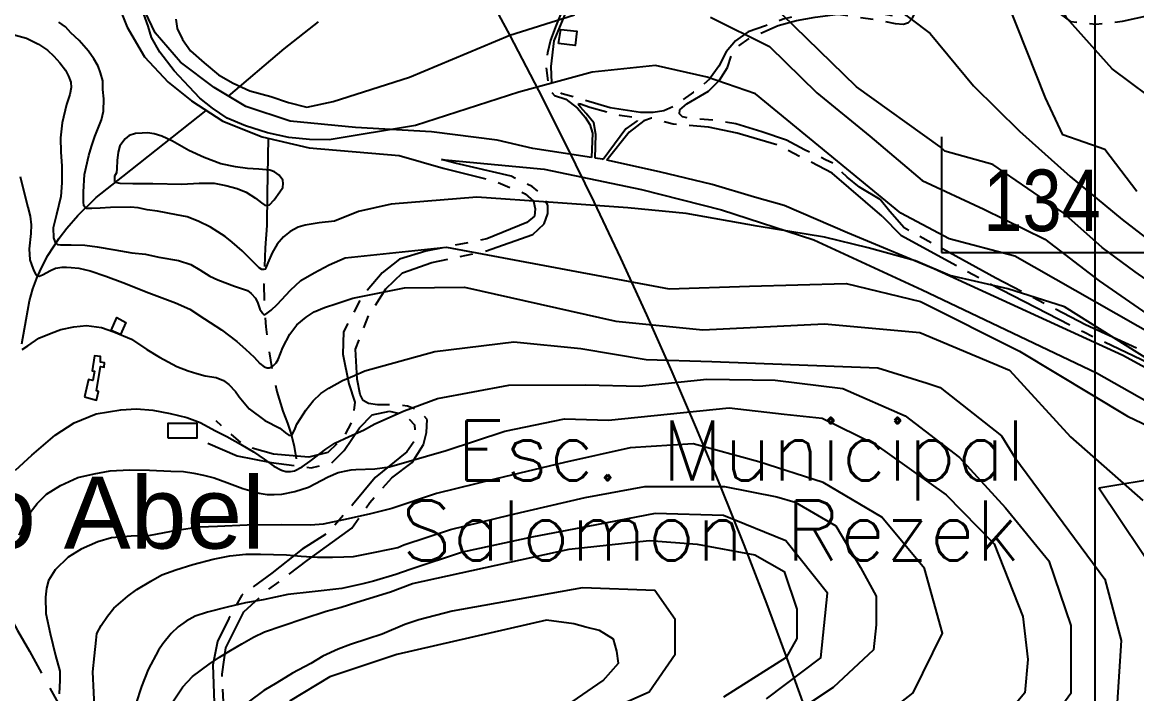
# Model space of a CAD drawing. Header units: millimetres. Extents: x 548366 to 1117317, y 7446967 to 14899125.
# Drawn here: x 556733 to 557384, y 7456425 to 7456818 of the extents above; entities that cross this region are included whole.
import ezdxf
from ezdxf.enums import TextEntityAlignment as Align

# ---------------------------------------------------------------- set-up
doc = ezdxf.new("R2010")
doc.units = ezdxf.units.MM
doc.header["$MEASUREMENT"] = 0
doc.linetypes.add('ESTR-TERRA', pattern=[1, 0.7, -0.1, 0.1, -0.1])
doc.linetypes.add('RIO_PERIODICO', pattern=[5.8, 3, -0.4, 0.4, -0.4, 0.4, -0.4, 0.4, -0.4])
for name, color, linetype in [('AUTO_ESTRADA', 224, 'Continuous'), ('CURVA_INTERMEDIÁRIA', 32, 'Continuous'), ('CURVA_MESTRA', 36, 'Continuous'), ('EDIFICAÇÃO', 7, 'Continuous'), ('MALHA_TM', 8, 'Continuous'), ('RADIAIS', 222, 'Continuous'), ('RIO_PERIÓDICO', 4, 'RIO_PERIODICO'), ('RIO_PERMANENTE', 4, 'Continuous'), ('RUA_PAV_S_MEIO_FIO', 2, 'ESTR-TERRA'), ('RUA_S_PAV', 2, 'ESTR-TERRA'), ('TXT_TOPÔNIMOS_1', 2, 'Continuous')]:
    doc.layers.add(name, color=color, linetype=linetype)
doc.styles.add('ar_n', font='ARIALN.TTF', dxfattribs={"height": 30})
doc.styles.add('ARIAL', font='ARIAL.TTF')
doc.styles.add('ROMANS', font='romans.shx')

# ---------------------------------------------------------------- blocks, each defined once
blk = doc.blocks.new('escola')
for p, q in [((14, 28), (14, 78)), ((35.89, 68.04), (14, 78)), ((14, 51), (35.89, 68.04))]:
    blk.add_line(p, q)
blk.add_lwpolyline([(0, 0), (28, 0), (28, 28), (0, 28)], close=True)

msp = doc.modelspace()

# ---------------------------------------------------------------- linework, layer by layer
at = {"layer": 'AUTO_ESTRADA', "ltscale": 2.5, "flags": 128}
for points in [[(557065.61, 7456738.9), (557031.29, 7456744.1), (557010.3, 7456749.03), (556972.03, 7456753.96), (556927.58, 7456756.43), (556889.31, 7456760.12), (556863.39, 7456768.75), (556844.87, 7456779.85), (556825.12, 7456794.65), (556810.3, 7456811.91), (556800.42, 7456832.87), (556794.25, 7456860), (556796.37, 7456881.93), (556803.77, 7456917.69), (556861.8, 7457075.51), (556917.35, 7457235.8), (556981.67, 7457415.39)], [(556964.27, 7457408.77), (556881.41, 7457168.84), (556850.21, 7457083.61), (556784.86, 7456903.11), (556781.19, 7456871.03), (556782.11, 7456857.29), (556784.86, 7456838.04), (556794.04, 7456815.13), (556804.13, 7456797.72), (556817.89, 7456783.06), (556831.66, 7456772.06), (556850.01, 7456760.15), (556872.95, 7456750.99), (556900.47, 7456744.57), (556953.07, 7456740)], [(557072.41, 7456737.84), (557072.03, 7456737.93), (557067.63, 7456738.59)], [(556977.91, 7456737.74), (557037.87, 7456732.08), (557094.75, 7456720.17), (557141.55, 7456708.25), (557195.68, 7456690.84), (557258.99, 7456661.52), (557360.84, 7456612.95), (557445.25, 7456565.3), (557459.94, 7456551.55), (557485.63, 7456519.48), (557491.92, 7456505.86), (557497.24, 7456486.26), (557499.08, 7456463.35), (557498.16, 7456436.77), (557493.57, 7456414.78), (557480.73, 7456385.45), (557461.46, 7456360.71), (557444.03, 7456343.3), (557426.59, 7456333.22), (557407.66, 7456326.41)], [(557425.11, 7456596.65), (557376.25, 7456623.06), (557265.85, 7456673.81), (557215.23, 7456694.78), (557178.2, 7456710.8), (557160.91, 7456715.74), (557136.22, 7456723.13), (557105.36, 7456730.53), (557074.6, 7456737.36)]]:
    msp.add_lwpolyline(points, dxfattribs=at)
at = {"layer": 'CURVA_INTERMEDIÁRIA'}
for points, elevation in [([(557401.57, 7456767.3), (557370.03, 7456790.79), (557343.48, 7456820.47), (557337.32, 7456832.11), (557318.62, 7456866.9), (557297.24, 7456900.19), (557260.84, 7456914.22), (557224.22, 7456929.89), (557188.26, 7456946.05), (557150.74, 7456954.4), (557124, 7456978.5), (557140.01, 7457013.13), (557158.16, 7457046.72), (557174.07, 7457080.58), (557176.05, 7457100.12), (557185.52, 7457138.78), (557177.61, 7457176.65), (557179.19, 7457214.27), (557190.02, 7457252.06), (557192.88, 7457270.27), (557205.18, 7457306.28), (557240.6, 7457324.47)], 30), ([(557384.52, 7456718.98), (557365.74, 7456743.52), (557341.18, 7456752.18), (557331.06, 7456773.83), (557303.61, 7456843.11)], 40), ([(557405.43, 7456656.93), (557383.45, 7456672.13), (557364.24, 7456686.27), (557341.21, 7456706.74), (557300.28, 7456734.88), (557272.14, 7456742.55), (557269.58, 7456745.11), (557220.55, 7456780.29), (557169.81, 7456829.54)], 60), ([(557396.43, 7456633.91), (557313.07, 7456681.16), (557274.7, 7456691.39), (557246.45, 7456706.36), (557161.48, 7456776.07), (557133.23, 7456785.81), (557103.02, 7456792.62), (557065.99, 7456788.73), (557023.12, 7456777.05), (556962.71, 7456757.58), (556912.04, 7456749.28), (556900.69, 7456749.45), (556888.52, 7456750.63), (556875.99, 7456753.34), (556863.15, 7456757.41), (556852.4, 7456761.89), (556843.84, 7456767.74), (556836.49, 7456773.55), (556830.33, 7456780.23), (556821.56, 7456789.51), (556813, 7456800.57), (556808.3, 7456809.02), (556806.3, 7456815.78), (556803.69, 7456822.66)], 80), ([(557393.04, 7456619.7), (557342.26, 7456651.51), (557309.15, 7456662.17), (557275.12, 7456669.92), (557255.13, 7456678.57), (557227.44, 7456686.01), (557201.88, 7456692.4), (557162.47, 7456698.78), (557120.93, 7456706.23), (557086.85, 7456709.42), (557043.18, 7456712.61), (556998.45, 7456715.8), (556948.39, 7456711.55), (556929.21, 7456707.29), (556915.34, 7456701.7), (556906.24, 7456700.63), (556898.02, 7456699.35), (556893.91, 7456698.28), (556889.31, 7456695.74), (556885.49, 7456692.51), (556881.67, 7456688.21), (556878.74, 7456683.22), (556876.29, 7456677.25), (556875.16, 7456674.42), (556874.86, 7456673.64), (556873.88, 7456673.35), (556872.71, 7456673.44), (556871.14, 7456674.42), (556866.84, 7456678.73), (556861.26, 7456684.4), (556855.39, 7456689.48), (556851.28, 7456692.71), (556842.71, 7456698.24), (556835.57, 7456701.66), (556829.11, 7456704.2), (556822.75, 7456705.38), (556811.79, 7456707.53), (556805.72, 7456708.41), (556800.44, 7456709.48), (556796.03, 7456709.97), (556784.19, 7456709.68), (556778.18, 7456709.29), (556773.39, 7456709.09), (556770.45, 7456709.09), (556769.37, 7456709.68), (556768.59, 7456710.75), (556768.49, 7456713), (556768.49, 7456718.77), (556769.08, 7456728.94), (556771.62, 7456740.07), (556773.19, 7456745.35), (556775.05, 7456751.22), (556777.5, 7456757.09), (556778.96, 7456761), (556780.14, 7456765.99), (556780.43, 7456773.32), (556779.85, 7456778.68), (556779.75, 7456783.76), (556778.48, 7456788.36), (556777.01, 7456792.37), (556774.56, 7456796.67), (556771.43, 7456801.17), (556765.95, 7456807.33), (556761.12, 7456811.88), (556757.99, 7456815.4), (556753.97, 7456818.14)], 90), ([(556822.4, 7456819.84), (556823.25, 7456814.36), (556826.38, 7456807.89), (556830.97, 7456801.32), (556839.01, 7456794.22), (556847.47, 7456787.34), (556855.96, 7456782.37), (556865.78, 7456777.99), (556877.99, 7456774.55), (556888.43, 7456771), (556898.98, 7456768.29), (556914.39, 7456771.74), (556959.05, 7456785.82), (557017.72, 7456810.41), (557055.7, 7456822.29)], 70), ([(557135.24, 7456820.94), (557169.76, 7456803.85), (557197.45, 7456776.65), (557228.41, 7456751.33), (557258.9, 7456725.46), (557295.04, 7456708.75), (557330.79, 7456691.08), (557362.56, 7456666.78), (557395.42, 7456644.08)], 70), ([(556802.71, 7456753.15), (556798.9, 7456752.87), (556795.23, 7456751.74), (556792.84, 7456749.91), (556789.73, 7456745.82), (556788.75, 7456742.02), (556788.18, 7456737.08), (556788.04, 7456732.57), (556787.76, 7456730.04), (556786.63, 7456728.06), (556786.49, 7456726.66), (556786.63, 7456724.96), (556787.05, 7456724.4), (556789.73, 7456723.84), (556797.21, 7456723.7), (556809.06, 7456723.7), (556825.98, 7456723.27), (556836.13, 7456723.84), (556844.88, 7456723.84), (556851.77, 7456722.51), (556858.41, 7456720.72), (556863.65, 7456718.68), (556869.02, 7456715.23), (556872.6, 7456712.42), (556874.51, 7456711.02), (556875.54, 7456710.76), (556877.2, 7456711.28), (556879.88, 7456714.08), (556883.2, 7456718.94), (556884.95, 7456721.45), (556885.28, 7456723.66), (556884.95, 7456725.75), (556882.86, 7456728.5), (556880.1, 7456730.59), (556877.35, 7456731.47), (556870.96, 7456732.02), (556864.34, 7456732.58), (556857.29, 7456733.46), (556848.81, 7456735.22), (556839, 7456738.96), (556829.96, 7456742.93), (556820.55, 7456748.47), (556814.27, 7456751.44), (556809.86, 7456752.77), (556805.89, 7456753.32), (556802.71, 7456753.15)], 80), ([(556731.46, 7456727.78), (556733.91, 7456717.52), (556735.96, 7456709.89), (556737.24, 7456704.7), (556737.92, 7456699.52), (556737.73, 7456694.56), (556736.75, 7456685.56), (556737.04, 7456679.11), (556738.02, 7456676.37), (556739.39, 7456672.56), (556740.86, 7456670.21), (556741.16, 7456669.72), (556742.53, 7456669.52), (556744.48, 7456670.31), (556749.08, 7456672.75), (556752.02, 7456674.12), (556755.93, 7456674.8), (556758.58, 7456674.8), (556761.22, 7456674.61), (556765.72, 7456674.12), (556772.28, 7456672.56), (556781.55, 7456669.48), (556791.43, 7456665.77), (556806.7, 7456659.7), (556822.16, 7456654.03), (556830.58, 7456650.32), (556839.14, 7456644.68), (556849.12, 7456638.23), (556858.13, 7456631.28), (556863.12, 7456626.78), (556868.3, 7456622.09), (556871.53, 7456618.37), (556874.08, 7456616.61), (556875.94, 7456615.93), (556877.11, 7456615.93), (556878.19, 7456616.32), (556879.56, 7456617.3), (556881.12, 7456618.76), (556882.26, 7456620.76), (556885.1, 7456627.8), (556889.21, 7456635.63), (556893.22, 7456641.1), (556898.61, 7456645.5), (556903.4, 7456648.73), (556909.47, 7456651.18), (556916.52, 7456653.62), (556925.91, 7456656.65), (556956.17, 7456662.65), (556991.36, 7456663.06), (557079.89, 7456643.28), (557130.67, 7456638.2), (557201.76, 7456641.59), (557257.63, 7456636.51), (557310.1, 7456614.5), (557345.65, 7456575.57), (557387.97, 7456538.33)], 110), ([(556732.61, 7456626.61), (556735.94, 7456628.86), (556742.3, 7456633.35), (556749.62, 7456636.19), (556755.1, 7456638.25), (556762.83, 7456639.91), (556770.17, 7456640.69), (556778.88, 7456639.42), (556786.22, 7456636.97), (556796.59, 7456632.67), (556805.5, 7456626.71), (556812.9, 7456622.17), (556822.98, 7456616.79), (556829.73, 7456614.25), (556834.73, 7456612.59), (556839.62, 7456611.31), (556845.98, 7456610.24), (556850.29, 7456608.58), (556853.42, 7456606.23), (556857.33, 7456602.12), (556859.52, 7456599.03), (556865.3, 7456591.9), (556874.5, 7456585.15), (556883.31, 7456580.75), (556886.63, 7456577.91), (556888.59, 7456576.54), (556889.77, 7456576.35), (556890.35, 7456576.64), (556891.33, 7456578.3), (556892.31, 7456580.55), (556893.29, 7456583), (556895.44, 7456586.32), (556898.57, 7456591.11), (556902.85, 7456596.61), (556907.35, 7456600.92), (556911.85, 7456604.14), (556919.88, 7456608.54), (556927.02, 7456611.48), (556933.09, 7456614.22), (556973.84, 7456625.44), (557020.12, 7456631.14), (557059.36, 7456627.33), (557097.62, 7456620.76), (557135.88, 7456619.56), (557233.03, 7456615.98), (557261.91, 7456606.96), (557269.58, 7456604.41), (557305.4, 7456576.26), (557313.07, 7456563.47), (557365.74, 7456492.39), (557375.31, 7456456.57), (557372.32, 7456408.21)], 120), ([(556728.68, 7456556.13), (556738.31, 7456564.91), (556751.82, 7456576.55), (556763.07, 7456583.69), (556775.9, 7456589.06), (556790.27, 7456591.42), (556799.37, 7456591.91), (556809.06, 7456591.12), (556819.04, 7456589.17), (556828.83, 7456586.92), (556836.66, 7456583.98), (556845.72, 7456579.06), (556852.28, 7456575.84), (556860.31, 7456571.24), (556867.94, 7456566.74), (556874.2, 7456562.54), (556879.68, 7456558.53), (556884.19, 7456556.08), (556886.83, 7456555.4), (556889.47, 7456555.4), (556891.82, 7456555.69), (556896.42, 7456558.04), (556901.02, 7456561.36), (556910.12, 7456568.31), (556915.41, 7456571.93), (556923.91, 7456575.77), (556932.23, 7456579.49), (556938.79, 7456583.1), (556955.94, 7456590.72), (556975.45, 7456598.03), (557017.13, 7456605.88), (557062.23, 7456606.08), (557093.57, 7456605.28), (557132.99, 7456609.29), (557172.96, 7456608.74), (557212.48, 7456603.85), (557249.01, 7456587.81), (557280.72, 7456563.55), (557307.67, 7456534.08), (557333.03, 7456503.16), (557345.9, 7456465.32), (557346, 7456425.55), (557321.85, 7456392.58)], 130), ([(556730.76, 7456518.09), (556735.27, 7456528.75), (556741.43, 7456536.57), (556746.72, 7456542.05), (556754.94, 7456547.13), (556765.19, 7456551.85), (556774.59, 7456554), (556784.08, 7456555.67), (556795.43, 7456556.35), (556806.98, 7456556.15), (556819.57, 7456555.47), (556827, 7456555.28), (556833.07, 7456554.4), (556838.65, 7456553.12), (556844.91, 7456551.56), (556852.25, 7456548.82), (556861.65, 7456545.4), (556871.1, 7456542.72), (556875.8, 7456541.84), (556880, 7456541.84), (556884.51, 7456542.04), (556892.04, 7456543.6), (556899.97, 7456546.24), (556911.62, 7456552.21), (556917.39, 7456554.75), (556922.97, 7456555.92), (556924.93, 7456556.31), (556927.76, 7456556.41), (556938.92, 7456556.9), (556947.34, 7456557.98), (556980.63, 7456567.53), (557014.87, 7456578.93), (557049.83, 7456586.06), (557075.51, 7456585.34), (557146.14, 7456592.47), (557178.24, 7456588.91), (557200.51, 7456586.5), (557231.11, 7456571.5), (557273.03, 7456541.68), (557301.17, 7456513), (557317.82, 7456470.56), (557320.69, 7456445.33), (557318.97, 7456425.83), (557296.45, 7456398.74)], 140), ([(556775.33, 7456409.12), (556774.45, 7456426.04), (556773.87, 7456438.24), (556774.94, 7456447.44), (556775.82, 7456456.63), (556776.31, 7456460.64), (556778.86, 7456465.23), (556782.48, 7456470.81), (556786.1, 7456475.31), (556794.47, 7456482.33), (556799.56, 7456486.34), (556807.78, 7456491.23), (556814.34, 7456494.94), (556822.36, 7456497.88), (556832.44, 7456500.91), (556844.19, 7456504.14), (556853.98, 7456506.09), (556863.36, 7456506.97), (556871.97, 7456507.07), (556887.24, 7456506.68), (556895.85, 7456505.8), (556905.34, 7456505.31), (556914.15, 7456505.21), (556920.71, 7456505.41), (556926.45, 7456505.69), (556937.12, 7456507.84), (556948.57, 7456510.09), (556952.29, 7456510.88), (556955.81, 7456512.44), (556983.02, 7456521.42), (557018.15, 7456529.93), (557061.8, 7456540.03), (557096.81, 7456546.54), (557143.44, 7456546.54), (557174.02, 7456540.43), (557184.72, 7456537.38), (557208.42, 7456523.63), (557222.94, 7456499.19), (557232.12, 7456482.39), (557232.12, 7456465.59), (557230.59, 7456451.09), (557206.89, 7456428.94), (557170.96, 7456405.27)], 160), ([(557167.85, 7456422.48), (557199.65, 7456446.4), (557203.61, 7456484.22), (557179.2, 7456514.78), (557142.68, 7456529.57), (557102.84, 7456530.8), (557063.51, 7456523.16), (557031.61, 7456517.15), (556990.07, 7456508.13), (556959.43, 7456497.97), (556951.11, 7456495.13), (556938.02, 7456491.2), (556931.86, 7456489.54), (556919.53, 7456486.99), (556902.2, 7456484.94), (556887.91, 7456483.47), (556873.53, 7456480.25), (556863.18, 7456478.46), (556852.41, 7456476.01), (556841.06, 7456473.08), (556833.82, 7456470.63), (556828.43, 7456467.89), (556823.83, 7456464.47), (556819.72, 7456460.56), (556814.83, 7456454.5), (556812.37, 7456450.8), (556806.2, 7456439.45), (556802.29, 7456429.68), (556799.06, 7456419.5)], 170), ([(556820.6, 7456420.67), (556826.57, 7456429.37), (556832.25, 7456435.53), (556841.9, 7456442.74), (556847.97, 7456446.75), (556854.33, 7456450.66), (556861.08, 7456454.48), (556867.93, 7456458.39), (556874.39, 7456461.52), (556884.67, 7456465.14), (556897.24, 7456469.39), (556910.36, 7456473.69), (556919.17, 7456476.04), (556928.37, 7456478.97), (556948.04, 7456485.04), (556960.86, 7456489.73), (557052.58, 7456509.94), (557099.35, 7456514.97), (557127.41, 7456512.82), (557161.13, 7456506.57), (557178.28, 7456496.77), (557185.63, 7456474.74), (557185.63, 7456457.61), (557179.51, 7456446.59), (557142.75, 7456423.33)], 180), ([(557053.55, 7456406.12), (557099.26, 7456426.43), (557114.49, 7456448.44), (557114.49, 7456468.75), (557102.64, 7456485.68), (557060.32, 7456487.37), (556984.03, 7456473.73), (556964.65, 7456468.65), (556956.4, 7456465.9), (556943.14, 7456460.25), (556934.69, 7456457.48), (556924.66, 7456454.17), (556917.3, 7456451.5), (556908.49, 7456447.3), (556901.5, 7456443.14), (556890.74, 7456437.49), (556881.52, 7456431.75), (556874, 7456427.3), (556864.78, 7456420.43)], 190)]:
    msp.add_lwpolyline(points, dxfattribs=dict(at, elevation=elevation))
at = {"layer": 'CURVA_MESTRA'}
for points, elevation in [([(557231.84, 7456835.5), (557263.6, 7456811.5), (557289.07, 7456780.92), (557315.98, 7456754.24), (557345.45, 7456727.88), (557375.97, 7456702.75), (557407.46, 7456678.24)], 50), ([(556722.93, 7456811.96), (556735.16, 7456808.73), (556742.06, 7456805.26), (556747.34, 7456801.64), (556751.16, 7456798.22), (556754.68, 7456794.31), (556757.91, 7456790.01), (556759.77, 7456786.48), (556761.05, 7456783.06), (556761.14, 7456779.84), (556760.36, 7456775.73), (556758.6, 7456769.99), (556756.06, 7456759.23), (556754.98, 7456750.43), (556755.17, 7456742.12), (556755.86, 7456734.03), (556755.86, 7456724.16), (556755.27, 7456716.04), (556752.73, 7456705.67), (556750.77, 7456697.88), (556750.97, 7456692.02), (556751.65, 7456689.87), (556752.73, 7456688.4), (556753.22, 7456688.01), (556755.08, 7456687.91), (556761.15, 7456687.81), (556769.17, 7456687.71), (556776.51, 7456686.74), (556786.69, 7456684.88), (556796.64, 7456683.2), (556804.67, 7456682.32), (556812.5, 7456680.66), (556823.95, 7456678.6), (556831.19, 7456676.35), (556836.57, 7456673.23), (556842.25, 7456669.51), (556847.05, 7456667.36), (556856.77, 7456663.78), (556864.3, 7456661.24), (556866.55, 7456659.48), (556869.1, 7456656.64), (556870.37, 7456653.71), (556871.64, 7456650.19), (556873.31, 7456647.65), (556873.89, 7456647.06), (556874.58, 7456646.96), (556875.85, 7456647.94), (556878.2, 7456649.7), (556881.68, 7456652.87), (556889.61, 7456661.28), (556895.48, 7456666.96), (556903.41, 7456671.55), (556912.12, 7456676.25), (556921.42, 7456680.35), (556980.68, 7456686.44), (557110.91, 7456662.09), (557157.88, 7456663.62), (557214.51, 7456665.21), (557257.93, 7456654.69), (557315.83, 7456625.76), (557378.99, 7456587.62), (557412.68, 7456571.64)], 100), ([(557220.32, 7456399.7), (557253.78, 7456425.99), (557270.86, 7456460.73), (557260.31, 7456498.55), (557235.3, 7456528.62), (557201.11, 7456548.86), (557163.35, 7456560.99), (557125.04, 7456571.48), (557088.19, 7456569.22), (557049.73, 7456560.52), (557009.81, 7456551.1), (556974.98, 7456542.4), (556948.74, 7456533.7), (556936.32, 7456530.58), (556923.2, 7456527.64), (556908.72, 7456524.51), (556901.32, 7456523.93), (556884.49, 7456524.22), (556864.23, 7456523.93), (556846.9, 7456523.14), (556836.36, 7456522.75), (556822.85, 7456520.79), (556807.39, 7456517.86), (556796.33, 7456517.57), (556784.88, 7456516.49), (556776.76, 7456514.14), (556767, 7456509.81), (556759.56, 7456505.21), (556751.93, 7456497.78), (556748.01, 7456491.62), (556746.84, 7456487.03), (556746.25, 7456481.84), (556746.35, 7456472.38), (556749, 7456460.54), (556752.13, 7456447.64), (556754.57, 7456438.47), (556754.67, 7456433.38), (556754.28, 7456425.26)], 150)]:
    msp.add_lwpolyline(points, dxfattribs=dict(at, elevation=elevation))
at = {"layer": 'CURVA_MESTRA', "elevation": 200}
msp.add_lwpolyline([(557039.17, 7456468.34), (556951.68, 7456448.26), (556912.46, 7456435.2), (556889.33, 7456421.14), (556875.25, 7456409.09), (556876.25, 7456400.05), (556887.31, 7456391.01), (556901.39, 7456384.99), (556935.59, 7456383.98), (556973.8, 7456388), (557036.15, 7456408.09), (557072.35, 7456433.19), (557081.4, 7456443.24), (557080.4, 7456450.27), (557078.39, 7456457.29), (557070.34, 7456462.32), (557062.3, 7456464.32), (557055.26, 7456466.33)], close=True, dxfattribs=at)
at = {"layer": 'EDIFICAÇÃO', "ltscale": 4}
for points in [[(557046.33, 7456805.6), (557047.59, 7456813.76), (557057, 7456812.71), (557055.96, 7456804.35), (557046.33, 7456805.6)], [(557046.33, 7456805.6), (557047.59, 7456813.76), (557057, 7456812.71), (557055.96, 7456804.35), (557046.33, 7456805.6)], [(556784.67, 7456637.81), (556788.04, 7456645.3), (556793.28, 7456642.49), (556790.1, 7456635.38), (556784.67, 7456637.81)], [(556784.67, 7456637.81), (556788.04, 7456645.3), (556793.28, 7456642.49), (556790.1, 7456635.38), (556784.67, 7456637.81)], [(556769.12, 7456599.07), (556776.05, 7456597.01), (556777.17, 7456602.06), (556776.05, 7456602.44), (556778.3, 7456616.66), (556780.54, 7456616.29), (556780.73, 7456618.91), (556778.3, 7456619.28), (556778.3, 7456622.65), (556774.93, 7456623.03), (556773.43, 7456614.23), (556774.93, 7456614.04), (556773.99, 7456608.61), (556771.37, 7456609.17), (556769.12, 7456599.07)], [(556769.12, 7456599.07), (556776.05, 7456597.01), (556777.17, 7456602.06), (556776.05, 7456602.44), (556778.3, 7456616.66), (556780.54, 7456616.29), (556780.73, 7456618.91), (556778.3, 7456619.28), (556778.3, 7456622.65), (556774.93, 7456623.03), (556773.43, 7456614.23), (556774.93, 7456614.04), (556773.99, 7456608.61), (556771.37, 7456609.17), (556769.12, 7456599.07)], [(556817.98, 7456574.77), (556817.99, 7456583.63), (556834.76, 7456583.63), (556834.76, 7456574.78), (556817.98, 7456574.77)], [(556817.98, 7456574.77), (556817.99, 7456583.63), (556834.76, 7456583.63), (556834.76, 7456574.78), (556817.98, 7456574.77)]]:
    msp.add_lwpolyline(points, dxfattribs=at)
at = {"layer": 'MALHA_TM'}
msp.add_lwpolyline([(557360, 7460415), (557360, 7450410)], dxfattribs=at)
at = {"layer": 'RADIAIS', "linetype": 'Continuous', "ltscale": 2.5}
for p, q in [((557270.23, 7456751.06), (557270.23, 7456683.32)), ((557270.23, 7456683.32), (557960.99, 7456683.32))]:
    msp.add_line(p, q, dxfattribs=at)
for radius in [4998.2, 3998.56, 2998.91]:
    msp.add_circle((554363.71, 7455412.75), radius, dxfattribs=at)
at = {"layer": 'RIO_PERIÓDICO', "ltscale": 25, "flags": 128}
for points in [[(556876.55, 7456750.15), (556875.82, 7456717.67), (556875.67, 7456699.21), (556874.62, 7456686.01), (556874.01, 7456664.88), (556874.31, 7456650.47), (556875.06, 7456639.97), (556876.72, 7456627.37), (556879.12, 7456612.96), (556881.52, 7456602.06), (556885.13, 7456590.66), (556887.68, 7456583.61), (556889.93, 7456577.15), (556891.58, 7456569.95), (556892.78, 7456562.75)], [(556713.95, 7456505.67), (556716.31, 7456498.94), (556719, 7456488.18), (556724.39, 7456472.53), (556729.78, 7456462.27), (556736.9, 7456450.18), (556747.68, 7456430.49), (556757.61, 7456413), (556770.24, 7456392.81), (556775.66, 7456385.12), (556780.37, 7456377.21), (556782.56, 7456373.85)]]:
    msp.add_lwpolyline(points, dxfattribs=at)
at = {"layer": 'RIO_PERMANENTE', "ltscale": 10}
msp.add_lwpolyline([(556853.3, 7456774.8), (556885.81, 7456802.44), (556905.92, 7456818.3)], dxfattribs=at)
at = {"layer": 'RIO_PERMANENTE'}
msp.add_lwpolyline([(556732.34, 7456629.92), (556734.86, 7456644.22), (556736.88, 7456655.15), (556738.9, 7456662.05), (556741.09, 7456668.27), (556743.71, 7456673.97), (556747.58, 7456681.54), (556754.31, 7456691.8), (556758.69, 7456697.52), (556765.09, 7456704.92), (556775.86, 7456715.52), (556791.52, 7456727.8), (556840.25, 7456766.48)], dxfattribs=at)
at = {"layer": 'RUA_PAV_S_MEIO_FIO', "ltscale": 75, "flags": 128}
msp.add_lwpolyline([(557235.62, 7456704.63), (557246.51, 7456693.57), (557297.63, 7456665.68), (557353.45, 7456636.9), (557406.93, 7456611.36), (557417.92, 7456608.6), (557427.03, 7456609.77), (557425.11, 7456596.65)], dxfattribs=at)
at = {"layer": 'RUA_S_PAV', "ltscale": 75, "flags": 128}
for points in [[(557202.38, 7456993.63), (557194.37, 7456992.67), (557184.13, 7456988.83), (557177.43, 7456987.19), (557170.39, 7456985.76), (557166.92, 7456984.09), (557164.65, 7456981.94), (557163.1, 7456978.6), (557162.14, 7456972.39), (557162.05, 7456954.91), (557159.01, 7456939.22), (557153.18, 7456931.12), (557143.56, 7456922.52), (557133.43, 7456913.15), (557128.46, 7456909.93), (557124.16, 7456908.91), (557120.87, 7456907.65), (557117.57, 7456905.12), (557115.55, 7456901.07), (557111.75, 7456887.4), (557107.44, 7456875), (557102.38, 7456870.44), (557095.54, 7456867.15), (557085.66, 7456863.36), (557076.8, 7456858.04), (557068.19, 7456851.97), (557060.34, 7456844.88), (557050.46, 7456830.2), (557044.88, 7456816.37), (557041.59, 7456807.51), (557039.82, 7456800.17), (557039.06, 7456791.57), (557040.07, 7456783.72), (557041.09, 7456778.41), (557043.87, 7456775.12), (557050.46, 7456773.09), (557057.29, 7456767.78), (557061.85, 7456762.46), (557064.64, 7456758.16), (557066.16, 7456753.1), (557065.61, 7456738.9)], [(557332.38, 7456864), (557330.54, 7456863.38), (557317.95, 7456874.06), (557294.69, 7456897.3), (557284.85, 7456905.8), (557277.69, 7456908.48), (557246.63, 7456911.71), (557235.45, 7456910.81), (557227.39, 7456908.13), (557225.16, 7456904.11), (557224.71, 7456898.29), (557227.84, 7456892.48), (557236.79, 7456884.44), (557241.71, 7456877.73), (557244.84, 7456869.68), (557247.08, 7456854.04), (557248.42, 7456841.97), (557250.21, 7456827.21), (557249.76, 7456822.74), (557248.78, 7456821.7), (557246.62, 7456820.87), (557231.5, 7456823.69), (557224.36, 7456824.52), (557213.9, 7456825.85), (557206.59, 7456826.01), (557191, 7456822.94), (557177.72, 7456819.78), (557167.29, 7456815.83), (557157.1, 7456812.32), (557149.74, 7456807.13), (557144.33, 7456800.64), (557140, 7456792.42), (557134.59, 7456784.64), (557125.28, 7456777.07), (557113.13, 7456768.61), (557107.94, 7456766.23), (557101.66, 7456765.15), (557094.3, 7456765.15), (557076.55, 7456767.96), (557048.42, 7456776.18), (557044.27, 7456779.06), (557042.46, 7456782.67), (557042.01, 7456792.15), (557043.82, 7456807.05), (557052.94, 7456829.23), (557063.78, 7456845.03), (557076.43, 7456855.42), (557089.08, 7456862.64), (557103.09, 7456867.16), (557108.96, 7456871.22), (557115.28, 7456887.92), (557118, 7456900.11), (557121.61, 7456905.08), (557128.39, 7456906.44), (557139.68, 7456914.11), (557157.3, 7456929.46), (557163.32, 7456941.91), (557165.13, 7456954.55), (557166.03, 7456974.41), (557166.49, 7456979.83), (557169.2, 7456982.09), (557180.94, 7456984.8), (557197.21, 7456989.76), (557202.57, 7456991.3)], [(557456.71, 7456616.9), (557432, 7456613.41), (557415.04, 7456615.68), (557394.77, 7456622.73), (557354.58, 7456641.04), (557301.99, 7456668.35), (557248.51, 7456697.71), (557239.99, 7456707.4), (557234.41, 7456714.44), (557222.37, 7456721.49), (557215.02, 7456727.36), (557206.79, 7456735.58), (557202.39, 7456737.64), (557190.14, 7456743.38), (557179.57, 7456748.96), (557165.17, 7456753.95), (557149.89, 7456758.65), (557136.67, 7456760.7), (557124.63, 7456761.58), (557118.75, 7456762.76), (557116.99, 7456764.52), (557117.28, 7456766.87), (557121.39, 7456770.39), (557134.03, 7456777.73), (557140.49, 7456784.19), (557145.19, 7456791.53), (557147.54, 7456798.87), (557151.66, 7456804.16), (557158.71, 7456809.15), (557174.67, 7456816.03), (557185.54, 7456818.96), (557196.41, 7456821.02), (557209.63, 7456822.78), (557217.27, 7456821.61), (557232.25, 7456819.55), (557243.12, 7456817.2), (557248.12, 7456816.91), (557251.06, 7456817.79), (557253.11, 7456820.14), (557254.58, 7456823.07), (557254.58, 7456826.6), (557251.94, 7456842.45), (557249.59, 7456867.12), (557248.12, 7456875.04), (557245.77, 7456880.92), (557241.07, 7456886.5), (557234.38, 7456892.36), (557229.68, 7456897.13), (557228.5, 7456900.36), (557229.09, 7456903.59), (557230.85, 7456905.35), (557237.31, 7456906.52), (557247.6, 7456907.11), (557266.4, 7456905.94), (557279.62, 7456903.59), (557289.02, 7456896.54), (557305.86, 7456878.92), (557321.43, 7456865.12), (557325.54, 7456861.89), (557326.42, 7456858.07), (557325.83, 7456852.79), (557325.83, 7456845.74), (557327.3, 7456837.52), (557334.06, 7456826.95), (557345.81, 7456818.44), (557360.44, 7456816.84), (557376.1, 7456818.62), (557392.2, 7456822.2), (557397.57, 7456823.54)], [(557067.63, 7456738.59), (557068.18, 7456752.34), (557066.92, 7456759.17), (557062.36, 7456764.74), (557059.07, 7456768.28), (557058.31, 7456769.3), (557058.05, 7456770.56), (557059.07, 7456770.31), (557064.64, 7456768.28), (557082.11, 7456763.73), (557092.75, 7456762.21), (557094.27, 7456761.7), (557092.24, 7456760.44), (557085.66, 7456755.63), (557072.41, 7456737.84)], [(557235.62, 7456704.63), (557206.36, 7456729.74), (557174.74, 7456745.98), (557150.8, 7456753.07), (557133.96, 7456756.61), (557113.27, 7456758.38), (557100.56, 7456761.93), (557096.13, 7456760.45), (557087.56, 7456753.66), (557074.6, 7456737.36)], [(556953.07, 7456740), (556978.78, 7456732.73), (557008.78, 7456725.24), (557026.86, 7456717.74), (557031.72, 7456713.33), (557032.6, 7456708.92), (557032.16, 7456704.52), (557027.75, 7456700.99), (557004.37, 7456691.29), (556968.64, 7456684.24), (556953.2, 7456679.39), (556943.05, 7456671.45), (556931.14, 7456657.35), (556920.56, 7456637.07), (556920.11, 7456623.84), (556923.64, 7456606.65), (556927.17, 7456595.87), (556925.85, 7456585.29), (556920.11, 7456574.71), (556911.29, 7456566.34), (556900.26, 7456563.69), (556879.53, 7456565.46), (556862.77, 7456570.3), (556846, 7456584.85)], [(556810.57, 7456217.4), (556835.63, 7456295.96), (556849.74, 7456337.84), (556853.46, 7456355.73), (556854.78, 7456369.84), (556853.02, 7456391), (556850.37, 7456420.53), (556849.49, 7456436.84), (556851.69, 7456452.27), (556862.27, 7456473.22), (556875.06, 7456485.13), (556899.32, 7456503.2), (556925.35, 7456522.16), (556935.93, 7456537.14), (556948.73, 7456551.69), (556960.64, 7456560.51), (556967.25, 7456571.09), (556969.02, 7456578.14), (556969.46, 7456585.64), (556965.49, 7456590.48), (556957.99, 7456593.57), (556949.63, 7456594.26), (556940.37, 7456594.26), (556935.08, 7456595.14), (556931.99, 7456596.9), (556930.22, 7456600.43), (556928.46, 7456609.25), (556927.58, 7456626.88), (556935.08, 7456646.27), (556945.22, 7456662.14), (556954.93, 7456671.4), (556972.13, 7456677.57), (557002.13, 7456683.75), (557031.24, 7456693.88), (557037.86, 7456700.06), (557040.06, 7456706.23), (557040.06, 7456711.08), (557035.69, 7456717.9), (557030.84, 7456721.87), (557018.49, 7456728.04), (556985.85, 7456735.54), (556977.91, 7456737.74)], [(556841.13, 7456571.93), (556858.36, 7456564.57), (556878.21, 7456560.61), (556901.58, 7456557.52), (556913.49, 7456560.17), (556920.99, 7456567.66), (556929.82, 7456580.88), (556937.31, 7456588.38), (556947.46, 7456590.58), (556956.72, 7456588.38), (556962.02, 7456582.65), (556962.9, 7456574.27), (556957.61, 7456566.78), (556939.08, 7456551.79), (556925.85, 7456535.92), (556911.73, 7456519.61), (556896.29, 7456509.91), (556878.65, 7456495.8), (556861, 7456483.02), (556853.5, 7456469.35), (556846.76, 7456455.86), (556844.11, 7456442.19), (556845, 7456414.42), (556848.97, 7456376.07), (556849.41, 7456359.76), (556845, 7456338.16), (556833.97, 7456305.54), (556815.78, 7456251.87), (556805.02, 7456217.83)]]:
    msp.add_lwpolyline(points, dxfattribs=at)

# ---------------------------------------------------------------- block references
at = {"layer": 'EDIFICAÇÃO', "ltscale": 0.5, "xscale": 1.875, "yscale": 1.875, "zscale": 1.875, "rotation": 33.79827949823581}
msp.add_blockref('escola', (557421.85, 7456409.42), dxfattribs=at)

# ---------------------------------------------------------------- texts
at = {"layer": 'EDIFICAÇÃO', "color": 7, "style": 'ROMANS'}
for s, p in [('Esc. Municipal', (556986.52, 7456550.09)), ('Salomon Rezek', (556954.04, 7456503.31))]:
    msp.add_text(s, height=35, dxfattribs=at).set_placement(p)
at = {"layer": 'RADIAIS', "linetype": 'Continuous', "ltscale": 2.5, "style": 'ar_n'}
msp.add_text('134', height=36, dxfattribs=at).set_placement((557329.07, 7456695.86), align=Align.CENTER)
at = {"layer": 'TXT_TOPÔNIMOS_1', "style": 'ARIAL'}
msp.add_text('Faz. do Abel', height=42, dxfattribs=at).set_placement((556544.97, 7456510.23, 190))

doc.saveas('drawing.dxf')
